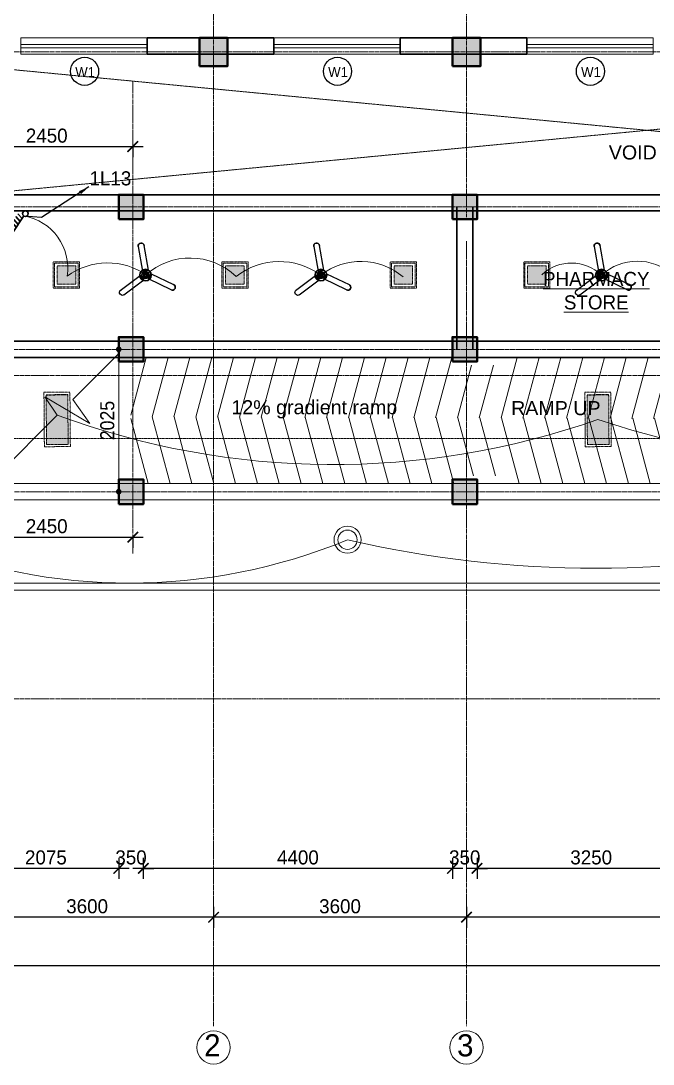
# Model space of a CAD drawing. Header units: inches. Extents: x -3071 to 2534411, y -17796 to 388172.
# Drawn here: x 1611608 to 1620608, y 346952 to 361791 of the extents above; entities that cross this region are included whole.
import ezdxf
from ezdxf.enums import TextEntityAlignment as Align

# ---------------------------------------------------------------- set-up
doc = ezdxf.new("R2010")
doc.units = ezdxf.units.IN
doc.header["$MEASUREMENT"] = 0
for name, pattern in [('ACAD_ISO08W100', [36, 24, -3, 6, -3]), ('CENTER', [2, 1.25, -0.25, 0.25, -0.25]), ('DASHDOT2', [12.7, 6.35, -3.175, 0, -3.175])]:
    doc.linetypes.add(name, pattern=pattern)
for name, color, linetype, lineweight in [('001-Archi-Opening Tags', 14, 'Continuous', 25), ('001-Archi-Text', 180, 'Continuous', 18), ('1 LIGHT N SWITCH', 3, 'Continuous', 25), ('A .4 col', 5, 'Continuous', 40), ('A 0.05 hatch', 252, 'Continuous', 5), ('A 0.13 dw', 3, 'Continuous', 13), ('A 0.13 IND DIM', 240, 'Continuous', 13), ('A 0.13parapet partition', 230, 'Continuous', 13), ('A 0.18 steps', 6, 'Continuous', 18), ('cen', 50, 'ACAD_ISO08W100', 5), ('conduit Light & fan City', 30, 'Continuous', 5), ('Grid Tag', 6, 'Continuous', 20), ('p1 walls stone outline', 4, 'Continuous', 30), ('section', 6, 'DASHDOT2', 20), ('Switches', 173, 'Continuous', 15), ('text', 7, 'Continuous', 25)]:
    doc.layers.add(name, color=color, linetype=linetype, lineweight=lineweight)
for name, color, linetype in [('1 x 4 recessed', 80, 'CENTER'), ('2 x 11 recessed', 60, 'CENTER'), ('emergencylight', 1, 'Continuous'), ('Wires', 1, 'Continuous')]:
    doc.layers.add(name, color=color, linetype=linetype)
doc.styles.add('AERIAL', font='arial.ttf', dxfattribs={"height": 10})
doc.styles.add('Archi 100', font='GOTHIC.TTF', dxfattribs={"height": 200})
doc.styles.add('ARIAL', font='arial.ttf', dxfattribs={"width": 0.9})
doc.styles.add('CG', font='GOTHIC.TTF', dxfattribs={"height": 40})
doc.styles.get("Standard").update_dxf_attribs({"font": 'GOTHIC.TTF'})
doc.dimstyles.new('Archi 100', dxfattribs={"dimtxt": 200, "dimasz": 150, "dimexe": 150, "dimexo": 300, "dimgap": 50, "dimtad": 1, "dimdec": 0, "dimrnd": 5, "dimzin": 0, "dimdsep": 46, "dimtxsty": 'Archi 100', "dimblk": 'ARCHTICK', "dimcen": 0.09, "dimdle": 150, "dimclrd": 256, "dimclre": 256, "dimclrt": 256, "dimadec": 0, "dimazin": 0, "dimtfac": 1, "dimtdec": 0, "dimtix": 1, "dimtofl": 0, "dimtmove": 0, "dimatfit": 3, "dimfxl": 150, "dimfxlon": 1, "dimtolj": 1, "dimtzin": 0, "dimlwd": -1, "dimlwe": -1, "dimarcsym": 0})
doc.dimstyles.new('el to el 200', dxfattribs={"dimtxt": 200, "dimasz": 80, "dimexe": 150, "dimexo": 150, "dimgap": 60, "dimtad": 1, "dimdec": 1, "dimlfac": -1, "dimrnd": 1, "dimdsep": 46, "dimtxsty": 'ARIAL', "dimblk": 'DOT', "dimcen": 1, "dimdle": 25, "dimse1": 1, "dimse2": 1, "dimclrd": 256, "dimclre": 256, "dimclrt": 256, "dimadec": 0, "dimazin": 0, "dimtfac": 1, "dimtdec": 1, "dimtix": 1, "dimtmove": 1, "dimatfit": 0, "dimfxl": 400, "dimfxlon": 1, "dimlwd": 9, "dimlwe": 9, "dimarcsym": 0})

# ---------------------------------------------------------------- blocks, each defined once
blk = doc.blocks.new('_Dot')
at = {"color": 0, "linetype": 'ByBlock', "lineweight": -2}
blk.add_line((-0.5, 0), (-1, 0), dxfattribs=at)
at = {"color": 0, "linetype": 'ByBlock', "const_width": 0.5}
blk.add_lwpolyline([(-0.25, 0, 1), (0.25, 0, 1)], format="xyb", close=True, dxfattribs=at)
blk = doc.blocks.new('*D702')
at = {"layer": 'Defpoints', "lineweight": 9, "ltscale": 20, "transparency": 16777216}
blk.add_line((1613001, 355174), (1613001, 357039), dxfattribs=at)
at = {"layer": 'Defpoints', "color": 0, "ltscale": 20, "transparency": 16777216}
for p in [(1613001, 357119), (1613176, 357119), (1613176, 355094)]:
    blk.add_point(p, dxfattribs=at)
at = {"layer": 'Defpoints', "lineweight": 9, "ltscale": 20, "transparency": 16777216, "xscale": 80, "yscale": 80, "zscale": 80}
for p, rotation in [((1613001, 357119), 89.9999999999999), ((1613001, 355094), 269.9999999999999)]:
    blk.add_blockref('_Dot', p, dxfattribs=dict(at, rotation=rotation))
at = {"layer": 'Defpoints', "ltscale": 20, "transparency": 16777216, "insert": (1612839, 356106), "char_height": 200, "attachment_point": 5, "rotation": 90, "style": 'ARIAL'}
blk.add_mtext('2025', dxfattribs=at)
blk = doc.blocks.new('grid')
at = {"layer": 'Grid Tag', "linetype": 'Continuous', "ltscale": 30}
blk.add_circle((51, 48), 264, dxfattribs=at)
blk.add_attdef('GRID', (-143, -93), '', height=200)
blk = doc.blocks.new('W2')
at = {"layer": 'A 0.13 dw'}
for points in [[(143910, 195589), (143910, 195359), (142110, 195359), (142110, 195589)], [(142110, 195446), (143910, 195446), (143910, 195496), (142110, 195496)]]:
    blk.add_lwpolyline(points, close=True, dxfattribs=at)
blk = doc.blocks.new('window tag')
blk.add_circle((0, 0), 200)
at = {"style": 'Archi 100', "flags": 1}
for tag, p in [('WIDTH', (15, 174.5)), ('HEIGHT', (-4.5, -348.5))]:
    blk.add_attdef(tag, p, '', height=200, dxfattribs=at)
at = {"style": 'Archi 100'}
blk.add_attdef('SYMBOL', text='', height=200, dxfattribs=at).set_placement((8, -10.5), align=Align.MIDDLE_CENTER)
blk = doc.blocks.new('_ArchTick')
at = {"color": 0, "linetype": 'ByBlock', "const_width": 0.15}
blk.add_lwpolyline([(-0.5, -0.5), (0.5, 0.5)], dxfattribs=at)
blk = doc.blocks.new('*D904')
at = {"transparency": 16777216}
for p, q in [((1618101, 349886), (1618101, 349586)), ((1621351, 349886), (1621351, 349586)), ((1621501, 349736), (1617951, 349736))]:
    blk.add_line(p, q, dxfattribs=at)
at = {"layer": 'Defpoints', "color": 0, "transparency": 16777216}
for p in [(1618101, 354919), (1621351, 354919), (1618101, 349736)]:
    blk.add_point(p, dxfattribs=at)
at = {"transparency": 16777216, "xscale": 150, "yscale": 150, "zscale": 150, "rotation": 180}
blk.add_blockref('_ArchTick', (1618101, 349736), dxfattribs=at)
at = {"transparency": 16777216, "xscale": 150, "yscale": 150, "zscale": 150}
blk.add_blockref('_ArchTick', (1621351, 349736), dxfattribs=at)
at = {"transparency": 16777216, "insert": (1619726, 349891), "char_height": 200, "attachment_point": 5, "style": 'Archi 100'}
blk.add_mtext('\\A1;3250', dxfattribs=at)
blk = doc.blocks.new('*D905')
at = {"transparency": 16777216}
for p, q in [((1617751, 349886), (1617751, 349586)), ((1618101, 349886), (1618101, 349586)), ((1617751, 349736), (1617601, 349736)), ((1618101, 349736), (1618251, 349736))]:
    blk.add_line(p, q, dxfattribs=at)
at = {"layer": 'Defpoints', "color": 0, "transparency": 16777216}
for p in [(1617751, 354919), (1618101, 354919), (1617751, 349736)]:
    blk.add_point(p, dxfattribs=at)
at = {"transparency": 16777216, "xscale": 150, "yscale": 150, "zscale": 150}
blk.add_blockref('_ArchTick', (1617751, 349736), dxfattribs=at)
at = {"transparency": 16777216, "xscale": 150, "yscale": 150, "zscale": 150, "rotation": 180}
blk.add_blockref('_ArchTick', (1618101, 349736), dxfattribs=at)
at = {"transparency": 16777216, "insert": (1617926, 349891), "char_height": 200, "attachment_point": 5, "style": 'Archi 100'}
blk.add_mtext('\\A1;350', dxfattribs=at)
blk = doc.blocks.new('*D906')
at = {"transparency": 16777216}
for p, q in [((1613351, 349886), (1613351, 349586)), ((1617751, 349886), (1617751, 349586)), ((1617901, 349736), (1613201, 349736))]:
    blk.add_line(p, q, dxfattribs=at)
at = {"layer": 'Defpoints', "color": 0, "transparency": 16777216}
for p in [(1613351, 354919), (1617751, 354919), (1613351, 349736)]:
    blk.add_point(p, dxfattribs=at)
at = {"transparency": 16777216, "xscale": 150, "yscale": 150, "zscale": 150, "rotation": 180}
blk.add_blockref('_ArchTick', (1613351, 349736), dxfattribs=at)
at = {"transparency": 16777216, "xscale": 150, "yscale": 150, "zscale": 150}
blk.add_blockref('_ArchTick', (1617751, 349736), dxfattribs=at)
at = {"transparency": 16777216, "insert": (1615551, 349891), "char_height": 200, "attachment_point": 5, "style": 'Archi 100'}
blk.add_mtext('\\A1;4400', dxfattribs=at)
blk = doc.blocks.new('*D907')
at = {"transparency": 16777216}
for p, q in [((1613001, 349886), (1613001, 349586)), ((1613351, 349886), (1613351, 349586)), ((1613001, 349736), (1612851, 349736)), ((1613351, 349736), (1613501, 349736))]:
    blk.add_line(p, q, dxfattribs=at)
at = {"layer": 'Defpoints', "color": 0, "transparency": 16777216}
for p in [(1613001, 354919), (1613351, 354919), (1613001, 349736)]:
    blk.add_point(p, dxfattribs=at)
at = {"transparency": 16777216, "xscale": 150, "yscale": 150, "zscale": 150}
blk.add_blockref('_ArchTick', (1613001, 349736), dxfattribs=at)
at = {"transparency": 16777216, "xscale": 150, "yscale": 150, "zscale": 150, "rotation": 180}
blk.add_blockref('_ArchTick', (1613351, 349736), dxfattribs=at)
at = {"transparency": 16777216, "insert": (1613176, 349891), "char_height": 200, "attachment_point": 5, "style": 'Archi 100'}
blk.add_mtext('\\A1;350', dxfattribs=at)
blk = doc.blocks.new('*D908')
at = {"transparency": 16777216}
for p, q in [((1610926, 349886), (1610926, 349586)), ((1613001, 349886), (1613001, 349586)), ((1613151, 349736), (1610776, 349736))]:
    blk.add_line(p, q, dxfattribs=at)
at = {"layer": 'Defpoints', "color": 0, "transparency": 16777216}
for p in [(1610926, 354894), (1613001, 354919), (1610926, 349736)]:
    blk.add_point(p, dxfattribs=at)
at = {"transparency": 16777216, "xscale": 150, "yscale": 150, "zscale": 150, "rotation": 180}
blk.add_blockref('_ArchTick', (1610926, 349736), dxfattribs=at)
at = {"transparency": 16777216, "xscale": 150, "yscale": 150, "zscale": 150}
blk.add_blockref('_ArchTick', (1613001, 349736), dxfattribs=at)
at = {"transparency": 16777216, "insert": (1611964, 349891), "char_height": 200, "attachment_point": 5, "style": 'Archi 100'}
blk.add_mtext('\\A1;2075', dxfattribs=at)
blk = doc.blocks.new('*D918')
at = {"transparency": 16777216}
for p, q in [((1617951, 349191), (1617951, 348891)), ((1625151, 349191), (1625151, 348891)), ((1625301, 349041), (1617801, 349041))]:
    blk.add_line(p, q, dxfattribs=at)
at = {"layer": 'Defpoints', "color": 0, "transparency": 16777216}
for p in [(1617951, 355094), (1625151, 355094), (1617951, 349041)]:
    blk.add_point(p, dxfattribs=at)
at = {"transparency": 16777216, "xscale": 150, "yscale": 150, "zscale": 150, "rotation": 180}
blk.add_blockref('_ArchTick', (1617951, 349041), dxfattribs=at)
at = {"transparency": 16777216, "xscale": 150, "yscale": 150, "zscale": 150}
blk.add_blockref('_ArchTick', (1625151, 349041), dxfattribs=at)
at = {"transparency": 16777216, "insert": (1621551, 349196), "char_height": 200, "attachment_point": 5, "style": 'Archi 100'}
blk.add_mtext('\\A1;7200', dxfattribs=at)
blk = doc.blocks.new('*D919')
at = {"transparency": 16777216}
for p, q in [((1614351, 349191), (1614351, 348891)), ((1617951, 349191), (1617951, 348891)), ((1618101, 349041), (1614201, 349041))]:
    blk.add_line(p, q, dxfattribs=at)
at = {"layer": 'Defpoints', "color": 0, "transparency": 16777216}
for p in [(1614351, 355094), (1617951, 355094), (1614351, 349041)]:
    blk.add_point(p, dxfattribs=at)
at = {"transparency": 16777216, "xscale": 150, "yscale": 150, "zscale": 150, "rotation": 180}
blk.add_blockref('_ArchTick', (1614351, 349041), dxfattribs=at)
at = {"transparency": 16777216, "xscale": 150, "yscale": 150, "zscale": 150}
blk.add_blockref('_ArchTick', (1617951, 349041), dxfattribs=at)
at = {"transparency": 16777216, "insert": (1616151, 349196), "char_height": 200, "attachment_point": 5, "style": 'Archi 100'}
blk.add_mtext('\\A1;3600', dxfattribs=at)
blk = doc.blocks.new('*D920')
at = {"transparency": 16777216}
for p, q in [((1610751, 349191), (1610751, 348891)), ((1614351, 349191), (1614351, 348891)), ((1614501, 349041), (1610601, 349041))]:
    blk.add_line(p, q, dxfattribs=at)
at = {"layer": 'Defpoints', "color": 0, "transparency": 16777216}
for p in [(1610751, 355094), (1614351, 355094), (1610751, 349041)]:
    blk.add_point(p, dxfattribs=at)
at = {"transparency": 16777216, "xscale": 150, "yscale": 150, "zscale": 150, "rotation": 180}
blk.add_blockref('_ArchTick', (1610751, 349041), dxfattribs=at)
at = {"transparency": 16777216, "xscale": 150, "yscale": 150, "zscale": 150}
blk.add_blockref('_ArchTick', (1614351, 349041), dxfattribs=at)
at = {"transparency": 16777216, "insert": (1612551, 349196), "char_height": 200, "attachment_point": 5, "style": 'Archi 100'}
blk.add_mtext('\\A1;3600', dxfattribs=at)
blk = doc.blocks.new('*D921')
at = {"transparency": 16777216}
for p, q in [((1610536, 348504), (1610536, 348204)), ((1649601, 348504), (1649601, 348204)), ((1610386, 348354), (1649751, 348354))]:
    blk.add_line(p, q, dxfattribs=at)
at = {"layer": 'Defpoints', "color": 0, "transparency": 16777216}
for p in [(1610536, 354894), (1649601, 351949), (1649601, 348354)]:
    blk.add_point(p, dxfattribs=at)
at = {"transparency": 16777216, "xscale": 150, "yscale": 150, "zscale": 150, "rotation": 180}
blk.add_blockref('_ArchTick', (1610536, 348354), dxfattribs=at)
at = {"transparency": 16777216, "xscale": 150, "yscale": 150, "zscale": 150}
blk.add_blockref('_ArchTick', (1649601, 348354), dxfattribs=at)
at = {"transparency": 16777216, "insert": (1630069, 348510), "char_height": 200, "attachment_point": 5, "style": 'Archi 100'}
blk.add_mtext('\\A1;39065', dxfattribs=at)
blk = doc.blocks.new('*D1253')
at = {"transparency": 16777216}
for p, q in [((1610601, 354447), (1613351, 354447)), ((1610751, 354447), (1610751, 354297)), ((1613201, 354447), (1613201, 354297))]:
    blk.add_line(p, q, dxfattribs=at)
at = {"layer": 'Defpoints', "color": 0, "transparency": 16777216}
for p in [(1610751, 354458), (1613201, 354458), (1613201, 354447)]:
    blk.add_point(p, dxfattribs=at)
at = {"transparency": 16777216, "xscale": 150, "yscale": 150, "zscale": 150, "rotation": 180}
blk.add_blockref('_ArchTick', (1610751, 354447), dxfattribs=at)
at = {"transparency": 16777216, "xscale": 150, "yscale": 150, "zscale": 150}
blk.add_blockref('_ArchTick', (1613201, 354447), dxfattribs=at)
at = {"transparency": 16777216, "insert": (1611976, 354602), "char_height": 200, "attachment_point": 5, "style": 'Archi 100'}
blk.add_mtext('\\A1;2450', dxfattribs=at)
blk = doc.blocks.new('*D1254')
at = {"transparency": 16777216}
for p, q in [((1610601, 360002), (1613351, 360002)), ((1610751, 360002), (1610751, 359852)), ((1613201, 360002), (1613201, 359852))]:
    blk.add_line(p, q, dxfattribs=at)
at = {"layer": 'Defpoints', "color": 0, "transparency": 16777216}
for p in [(1610751, 360036), (1613201, 360036), (1613201, 360002)]:
    blk.add_point(p, dxfattribs=at)
at = {"transparency": 16777216, "xscale": 150, "yscale": 150, "zscale": 150, "rotation": 180}
blk.add_blockref('_ArchTick', (1610751, 360002), dxfattribs=at)
at = {"transparency": 16777216, "xscale": 150, "yscale": 150, "zscale": 150}
blk.add_blockref('_ArchTick', (1613201, 360002), dxfattribs=at)
at = {"transparency": 16777216, "insert": (1611976, 360157), "char_height": 200, "attachment_point": 5, "style": 'Archi 100'}
blk.add_mtext('\\A1;2450', dxfattribs=at)
blk = doc.blocks.new('1by1 15w')
at = {"layer": '2 x 11 recessed', "lineweight": 0, "true_color": 0xffffff}
h = blk.add_hatch(dxfattribs=at)
h.set_pattern_fill('DOTS', scale=7.6)
h.set_pattern_definition([(0, (-24150.00014, -28906.40267), (0.2375, 0.475), [0, -0.475])])
h.paths.add_polyline_path([(111699, 133932), (111912, 133932), (111912, 133720), (111699, 133720)])
at = {"layer": '2 x 11 recessed', "lineweight": 0}
for points in [[(111654, 133978), (111958, 133978), (111958, 133674), (111654, 133674)], [(111669, 133963), (111942, 133963), (111942, 133689), (111669, 133689)], [(111699, 133932), (111912, 133932), (111912, 133720), (111699, 133720)]]:
    blk.add_lwpolyline(points, close=True, dxfattribs=at)
blk = doc.blocks.new('2 ft panel')
at = {"layer": '1 x 4 recessed', "lineweight": 0}
h = blk.add_hatch(dxfattribs=at)
h.set_pattern_fill('AR-SAND', color=256, scale=6.25)
h.set_pattern_definition([(37.5, (-417982.219, 97562.351), (-0.39370849, 12.04264856), [0, -9.5, 0, -10.625, 0, -10.15625]), (7.5, (-417982.219, 97562.351), (11.0611044, 17.6384129), [0, -5.125, 0, -8.5625, 0, -3.28125]), (327.5, (-417989.906, 97562.351), (19.46338664, 0.03536908), [0, -3.125, 0, -11.25, 0, -14.6875]), (317.5, (-417989.906, 97562.351), (18.7882913, 5.4854723), [0, -1.5625, 0, -7.375, 0, -8.4375])])
h.paths.add_polyline_path([(287, -125), (287, 125), (-288, 125), (-288, -125)])
at = {"layer": '1 x 4 recessed'}
blk.add_line((287, 125), (287, -125), dxfattribs=at)
at = {"layer": '1 x 4 recessed', "lineweight": 0}
for points in [[(316, -150), (-313, -150), (-313, 150), (316, 150)], [(287, -125), (-288, -125), (-288, 125), (287, 125)], [(316, 150), (316, -150)]]:
    blk.add_lwpolyline(points, dxfattribs=at)
blk = doc.blocks.new('emergency')
at = {"layer": 'conduit Light & fan City'}
for radius in [128, 91.5]:
    blk.add_circle((0, 0), radius, dxfattribs=at)
blk = doc.blocks.new('CEILING FAN')
at = {"color": 3, "extrusion": (0.984895, 0.173153, 0)}
for p, q in [((106653.1, -145939.7, -77.9), (106653.1, -145939.7, -75.8)), ((106673, -146053.1, -77.9), (106673, -146053.1, -75.8))]:
    blk.add_line(p, q, dxfattribs=at)
at = {"color": 3, "extrusion": (0, 0, -1)}
for p, q in [((106673, -146053.1, -77.9), (106653.1, -145939.7, -77.9)), ((106543.3, -146147, -77.9), (106635.2, -146077.5, -77.9)), ((106635.2, -146077.5, -77.9), (106651.6, -146099.2, -77.9)), ((106646.3, -146057.8, -77.9), (106673, -146053.1, -77.9)), ((106673.6, -146093.9, -77.9), (106685.4, -146069.5, -77.9)), ((106651.6, -146099.2, -77.9), (106559.7, -146168.6, -77.9)), ((106777.3, -146144.1, -77.9), (106673.6, -146093.9, -77.9))]:
    blk.add_line(p, q, dxfattribs=at)
at = {"color": 3}
for p, q in [((106653.1, -145939.7, -77.9), (106653.1, -145939.7, -75.8)), ((106626.4, -145944.4, -77.9), (106626.4, -145944.4, -75.8)), ((106543.3, -146147, -75.8), (106635.2, -146077.5, -75.8)), ((106635.2, -146077.5, -75.8), (106651.6, -146099.2, -75.8)), ((106673, -146053.1, -75.8), (106646.3, -146057.8, -75.8)), ((106673.6, -146093.9, -75.8), (106685.4, -146069.5, -75.8)), ((106651.6, -146099.2, -75.8), (106559.7, -146168.6, -75.8)), ((106777.3, -146144.1, -75.8), (106673.6, -146093.9, -75.8)), ((106789.1, -146119.7, -77.9), (106789.1, -146119.7, -75.8))]:
    blk.add_line(p, q, dxfattribs=at)
at = {"color": 3, "extrusion": (-0.984895, -0.173153, 0)}
for p, q in [((106626.4, -145944.4, -77.9), (106626.4, -145944.4, -75.8)), ((106626.4, -145944.4, -77.9), (106646.3, -146057.8, -77.9)), ((106646.3, -146057.8, -77.9), (106646.3, -146057.8, -75.8))]:
    blk.add_line(p, q, dxfattribs=at)
at = {"color": 3, "extrusion": (-0.602909, 0.79781, 0)}
for p, q in [((106543.3, -146147, -75.8), (106635.2, -146077.5, -75.8)), ((106543.3, -146147, -77.9), (106635.2, -146077.5, -77.9)), ((106635.2, -146077.5, -77.9), (106635.2, -146077.5, -75.8))]:
    blk.add_line(p, q, dxfattribs=at)
at = {"color": 3, "extrusion": (0.79781, 0.602909, 0)}
for p, q in [((106635.2, -146077.5, -75.8), (106651.6, -146099.2, -75.8)), ((106635.2, -146077.5, -77.9), (106635.2, -146077.5, -75.8)), ((106635.2, -146077.5, -77.9), (106651.6, -146099.2, -77.9)), ((106651.6, -146099.2, -77.9), (106651.6, -146099.2, -75.8))]:
    blk.add_line(p, q, dxfattribs=at)
at = {"color": 3, "extrusion": (0.173153, -0.984895, 0)}
for p, q in [((106673, -146053.1, -75.8), (106646.3, -146057.8, -75.8)), ((106646.3, -146057.8, -77.9), (106673, -146053.1, -77.9)), ((106646.3, -146057.8, -77.9), (106646.3, -146057.8, -75.8)), ((106673, -146053.1, -77.9), (106673, -146053.1, -75.8))]:
    blk.add_line(p, q, dxfattribs=at)
at = {"color": 3, "extrusion": (-0.900152, 0.435576, 0)}
for p, q in [((106673.6, -146093.9, -75.8), (106685.4, -146069.5, -75.8)), ((106673.6, -146093.9, -77.9), (106685.4, -146069.5, -77.9)), ((106685.4, -146069.5, -77.9), (106685.4, -146069.5, -75.8)), ((106673.6, -146093.9, -77.9), (106673.6, -146093.9, -75.8))]:
    blk.add_line(p, q, dxfattribs=at)
at = {"color": 3, "extrusion": (0.435576, 0.900152, 0)}
for p, q in [((106685.4, -146069.5, -77.9), (106685.4, -146069.5, -75.8)), ((106685.4, -146069.5, -77.9), (106789.1, -146119.7, -77.9)), ((106789.1, -146119.7, -77.9), (106789.1, -146119.7, -75.8))]:
    blk.add_line(p, q, dxfattribs=at)
at = {"color": 3, "extrusion": (0.602909, -0.79781, 0)}
for p, q in [((106651.6, -146099.2, -75.8), (106559.7, -146168.6, -75.8)), ((106651.6, -146099.2, -77.9), (106559.7, -146168.6, -77.9)), ((106651.6, -146099.2, -77.9), (106651.6, -146099.2, -75.8)), ((106561.9, -146166.6, -2.2), (106561.9, -146166.6, -0.2))]:
    blk.add_line(p, q, dxfattribs=at)
at = {"color": 3, "extrusion": (-0.435576, -0.900152, 0)}
for p, q in [((106777.3, -146144.1, -75.8), (106673.6, -146093.9, -75.8)), ((106673.6, -146093.9, -77.9), (106673.6, -146093.9, -75.8)), ((106777.3, -146144.1, -77.9), (106673.6, -146093.9, -77.9))]:
    blk.add_line(p, q, dxfattribs=at)
at = {"color": 3}
for centre, radius in [((106659.6, -146076.1, -70.9), 26.7), ((106659.6, -146076.1, -81.1), 26.7), ((106659.6, -146076.1, 0.2), 6.78)]:
    blk.add_circle(centre, radius, dxfattribs=at)
at = {"color": 3, "extrusion": (0, 0, -1)}
for centre, radius in [((-106659.6, -146076.1, 81.1), 26.7), ((-106659.6, -146076.1, 70.9), 26.7), ((-106659.6, -146076.1, 81.1), 6.78), ((-106659.6, -146076.1, 81.1), 6.78)]:
    blk.add_circle(centre, radius, dxfattribs=at)
at = {"color": 3, "extrusion": (-0.024462, -1e-16, 0.999701)}
for centre, radius in [((146075.5, 106627.9, -2592.9), 16.3), ((146075.2, 106627.9, -2592.9), 14.5), ((146075.2, 106627.9, -2592.9), 14.5), ((146075.5, 106627.9, -2614.6), 8.13)]:
    blk.add_circle(centre, radius, dxfattribs=at)
at = {"color": 3, "extrusion": (0.024462, 1e-16, -0.999701)}
for centre, radius in [((-146075.5, 106627.9, 2592.9), 16.3), ((-146075.7, 106627.9, 2609.1), 10.2), ((-146075.3, 106627.9, 2609.1), 9.08), ((-146075.2, 106627.9, 2614.6), 7.26)]:
    blk.add_circle(centre, radius, dxfattribs=at)
at = {"color": 3, "extrusion": (0.024462, 0, -0.999701)}
blk.add_circle((-146075.3, 106627.9, 2609.1), 6.78, dxfattribs=at)
at = {"color": 3, "extrusion": (0, 0, -1)}
for centre, start, end in [((-106639.7, -145942, 77.9), 350.0288, 170.0288), ((-106639.7, -145942, 75.8), 350.0288, 170.0288), ((-106783.2, -146131.9, 75.8), 115.822, 295.822), ((-106783.2, -146131.9, 77.9), 115.822, 295.822), ((-106783.2, -146131.9, 77.9), 115.822, 295.822), ((-106553.7, -146155.7, 2.2), 232.9215, 52.9215)]:
    blk.add_arc(centre, 13.6, start, end, dxfattribs=at)
at = {"color": 3}
for centre, start, end in [((106639.7, -145942, -75.8), 9.9712, 189.9712), ((106639.7, -145942, -77.9), 9.9712, 189.9712), ((106783.2, -146131.9, -75.8), 244.178, 64.178)]:
    blk.add_arc(centre, 13.6, start, end, dxfattribs=at)
blk = doc.blocks.new('6gang switch')
at = {"layer": 'Switches', "lineweight": 30}
for p, q in [((1.74, 2.08), (6.46, 9.17)), ((6.46, 9.17), (8.21, 7.17)), ((3.32, 4.29), (5.08, 2.28)), ((4.07, 5.54), (5.83, 3.54)), ((4.95, 6.67), (6.71, 4.66)), ((5.7, 7.92), (7.46, 5.92)), ((2.44, 3.16), (4.2, 1.16))]:
    blk.add_line(p, q, dxfattribs=at)
blk.add_circle((1.13, 1.13), 1.13, dxfattribs=at)

msp = doc.modelspace()

# ---------------------------------------------------------------- hatches: boundary and pattern name
at = {"layer": 'A .4 col', "linetype": 'Continuous'}
h = msp.add_hatch(color=256, dxfattribs=at)
h.dxf.hatch_style = 1
h.paths.add_polyline_path([(1614151.17, 361148.63), (1614551.17, 361148.63), (1614551.17, 361548.63), (1614151.17, 361548.63)])
h = msp.add_hatch(color=256, dxfattribs=at)
h.dxf.hatch_style = 1
h.paths.add_polyline_path([(1617751.17, 361148.63), (1618151.17, 361148.63), (1618151.17, 361548.63), (1617751.17, 361548.63)])
h = msp.add_hatch(color=256, dxfattribs=at)
h.dxf.hatch_style = 1
h.paths.add_polyline_path([(1613001.31, 358968.63), (1613351.31, 358968.63), (1613351.31, 359318.63), (1613001.31, 359318.63)])
h = msp.add_hatch(color=256, dxfattribs=at)
h.dxf.hatch_style = 1
h.paths.add_polyline_path([(1617751.32, 358968.63), (1618101.32, 358968.63), (1618101.32, 359318.63), (1617751.32, 359318.63)])
h = msp.add_hatch(color=256, dxfattribs=at)
h.dxf.hatch_style = 1
h.paths.add_polyline_path([(1613001.31, 356943.63), (1613351.31, 356943.63), (1613351.31, 357293.63), (1613001.31, 357293.63)])
h = msp.add_hatch(color=256, dxfattribs=at)
h.dxf.hatch_style = 1
h.paths.add_polyline_path([(1617751.32, 356943.63), (1618101.32, 356943.63), (1618101.32, 357293.63), (1617751.32, 357293.63)])
h = msp.add_hatch(color=256, dxfattribs=at)
h.dxf.hatch_style = 1
h.paths.add_polyline_path([(1613001.31, 354918.63), (1613351.31, 354918.63), (1613351.31, 355268.63), (1613001.31, 355268.63)])
h = msp.add_hatch(color=256, dxfattribs=at)
h.dxf.hatch_style = 1
h.paths.add_polyline_path([(1617751.32, 354918.63), (1618101.32, 354918.63), (1618101.32, 355268.63), (1617751.32, 355268.63)])
at = {"layer": 'A 0.05 hatch'}
h = msp.add_hatch(dxfattribs=at)
h.set_pattern_fill('_USER', color=256, scale=300, angle=285, style=0, pattern_type=0)
h.set_pattern_definition([(75, (1613158.47, 356128.64), (289.778, -77.6457), [])])
h.paths.add_polyline_path([(1618151.32, 357003.36), (1618151.32, 356893.64), (1617926.32, 356893.64), (1617926.32, 357003.37), (1613173.47, 357003.64), (1613173.47, 356158.64), (1630478.48, 356106.14), (1630478.48, 357002.66), (1618483.48, 357003.34), (1618483.48, 356893.64), (1618258.48, 356893.64), (1618258.48, 357003.35)])
h = msp.add_hatch(dxfattribs=at)
h.set_pattern_fill('_USER', color=256, scale=300, angle=285, style=0, pattern_type=0)
h.set_pattern_definition([(285, (1613158.47, 356191.4), (289.778, 77.6457), [])])
h.paths.add_polyline_path([(1625178.48, 355318.64), (1625628.48, 355318.64), (1625628.48, 355208.64), (1630478.48, 355208.64), (1630478.48, 356106.14), (1613173.47, 356161.4), (1613173.47, 355208.64), (1617978.48, 355208.64), (1617978.48, 355318.64), (1618428.48, 355318.64), (1618428.48, 355208.64), (1625178.48, 355208.64)])

# ---------------------------------------------------------------- linework, layer by layer
at = {"layer": 'A .4 col', "linetype": 'Continuous'}
for points in [[(1614151.17, 361148.63), (1614551.17, 361148.63), (1614551.17, 361548.63), (1614151.17, 361548.63)], [(1617751.17, 361148.63), (1618151.17, 361148.63), (1618151.17, 361548.63), (1617751.17, 361548.63)], [(1613001.31, 358968.63), (1613351.31, 358968.63), (1613351.31, 359318.63), (1613001.31, 359318.63)], [(1617751.32, 358968.63), (1618101.32, 358968.63), (1618101.32, 359318.63), (1617751.32, 359318.63)], [(1613001.31, 356943.63), (1613351.31, 356943.63), (1613351.31, 357293.63), (1613001.31, 357293.63)], [(1617751.32, 356943.63), (1618101.32, 356943.63), (1618101.32, 357293.63), (1617751.32, 357293.63)], [(1613001.31, 354918.63), (1613351.31, 354918.63), (1613351.31, 355268.63), (1613001.31, 355268.63)], [(1617751.32, 354918.63), (1618101.32, 354918.63), (1618101.32, 355268.63), (1617751.32, 355268.63)]]:
    msp.add_lwpolyline(points, close=True, dxfattribs=at)
at = {"layer": 'A 0.13parapet partition'}
for p, q in [((1610841.32, 355208.64), (1630201.32, 355208.64)), ((1610926.32, 354978.64), (1630201.32, 354978.64)), ((1630126.17, 353793.64), (1610611.35, 353793.64)), ((1630101.32, 353693.64), (1609399.51, 353693.64))]:
    msp.add_line(p, q, dxfattribs=at)
at = {"layer": 'A 0.18 steps', "ltscale": 20}
for p, q in [((1612349.55, 356407.24), (1613001.31, 357059.01)), ((1612125.93, 356183.62), (1611950.17, 356442.09)), ((1611950.17, 356442.09), (1612590.27, 356066.12)), ((1612590.27, 356066.12), (1612349.55, 356407.24)), ((1611150.95, 355208.64), (1612125.93, 356183.62))]:
    msp.add_line(p, q, dxfattribs=at)
at = {"layer": 'cen', "ltscale": 2}
for p, q in [((1614351.17, 347493.99), (1614351.17, 372764.54)), ((1617951.17, 372579.01), (1617951.17, 358998.63)), ((1653916.17, 361348.63), (1606236.17, 361348.63)), ((1613201.16, 354213.8), (1613201.16, 360933.62)), ((1635004.09, 359143.63), (1609786.53, 359143.63)), ((1617951.17, 358658.63), (1617951.17, 347493.99)), ((1634976.32, 357118.64), (1609786.53, 357118.64)), ((1653916.17, 356748.63), (1606236.17, 356748.63)), ((1634981.32, 355093.64), (1609786.53, 355093.64)), ((1653916.17, 352148.63), (1606236.17, 352148.63))]:
    msp.add_line(p, q, dxfattribs=at)
at = {"layer": 'Defpoints'}
msp.add_arc((1615879.51, 358175.53, 17.41), 1.61, 233.741594, 83.712322, dxfattribs=at)
at = {"layer": 'p1 walls stone outline'}
for p, q in [((1613407.67, 361318.63), (1613407.67, 361548.63)), ((1613407.67, 361548.63), (1615207.79, 361548.63)), ((1615207.67, 361318.86), (1615207.67, 361548.63)), ((1617007.67, 361318.63), (1617007.67, 361548.63)), ((1617007.67, 361548.63), (1618807.79, 361548.63)), ((1618807.67, 361318.86), (1618807.67, 361548.63)), ((1615207.79, 361318.86), (1613407.67, 361318.86)), ((1614551.17, 361318.63), (1615207.79, 361318.63)), ((1617007.67, 361318.63), (1618807.79, 361318.63)), ((1610611.32, 359318.63), (1630451.32, 359318.63)), ((1617811.32, 359143.63), (1617811.32, 357118.64)), ((1618041.32, 359143.63), (1618041.32, 357118.64)), ((1610841.32, 359088.63), (1630451.32, 359088.63)), ((1617811.32, 358968.63), (1617811.32, 358968.63)), ((1618041.32, 358968.63), (1617811.32, 358968.63)), ((1618041.32, 358968.63), (1617811.32, 358968.63)), ((1618041.32, 358968.63), (1618041.32, 358968.63)), ((1610841.32, 357233.64), (1620201.31, 357233.64)), ((1618101.32, 357233.64), (1624951.32, 357233.64)), ((1610841.32, 357003.64), (1620201.31, 357003.64)), ((1618101.32, 357003.64), (1624951.32, 357003.64))]:
    msp.add_line(p, q, dxfattribs=at)
at = {"layer": 'section'}
for p, q in [((1630101.17, 361148.63), (1610929.08, 359318.63)), ((1610951.17, 361148.63), (1630101.32, 359318.63)), ((1653854.71, 355849.31), (1605366.89, 355849.31))]:
    msp.add_line(p, q, dxfattribs=at)
at = {"layer": 'Wires', "lineweight": 9}
for centre, radius, start, end in [((1611527.33, 358278.45), 748.03, 350.790765, 80.481648), ((1614016.25, 357470.98, 17.41), 946.92, 46.1677, 132.039543), ((1615288.59, 357369.86, 17.41), 997.54, 53.741594, 128.175006), ((1616448.91, 357440.63, 17.41), 928.4, 49.8175, 127.828965), ((1620382.27, 357617.23, 33.5), 755.87, 48.169826, 132.389827), ((1612840.53, 357379.33), 968.45, 54.549749, 126.408574), ((1619446.03, 357723.83, -17.41), 622.83, 46.704068, 132.84871), ((1616058.97, 366817.4), 11337.81, 249.702422, 289.375164), ((1623791.88, 367927.28), 12455.74, 251.406343, 288.558865), ((1613153.76, 361905.87), 8112.82, 247.506843, 292.493157), ((1619794.47, 369706.95), 15700.31, 256.980688, 283.019312)]:
    msp.add_arc(centre, radius, start, end, dxfattribs=at)

# ---------------------------------------------------------------- block references
ref = msp.add_blockref('grid', (1614304.94, 347145.93), dxfattribs=dict(xscale=0.8987445155798923, yscale=0.8987445155798923, zscale=0.8987445155798923))
ref.add_attrib('GRID', '2', (1614216.4, 347062.15), dxfattribs={"height": 314.56})
ref = msp.add_blockref('grid', (1617904.94, 347145.93), dxfattribs=dict(xscale=0.8987445155798923, yscale=0.8987445155798923, zscale=0.8987445155798923))
ref.add_attrib('GRID', '3', (1617816.4, 347062.15), dxfattribs={"height": 314.56})
at = {"layer": '001-Archi-Opening Tags'}
ref = msp.add_blockref('window tag', (1612514.74, 361073.21), dxfattribs=at)
ref.add_attrib('SYMBOL', 'W1', dxfattribs={"layer": '0', "height": 140, "style": 'CG'}).set_placement((1612522.74, 361062.71), align=Align.MIDDLE_CENTER)
ref = msp.add_blockref('window tag', (1616114.74, 361073.21), dxfattribs=at)
ref.add_attrib('SYMBOL', 'W1', dxfattribs={"layer": '0', "height": 140, "style": 'CG'}).set_placement((1616122.74, 361062.71), align=Align.MIDDLE_CENTER)
ref = msp.add_blockref('window tag', (1619714.74, 361073.21), dxfattribs=at)
ref.add_attrib('SYMBOL', 'W1', dxfattribs={"layer": '0', "height": 140, "style": 'CG'}).set_placement((1619722.74, 361062.71), align=Align.MIDDLE_CENTER)
at = {"layer": '1 LIGHT N SWITCH', "xscale": 3.090980253980554, "yscale": 3.090980253980554, "zscale": 3.090980253980554}
for p in [(1283699.38, 809692.62, 16.75), (1286195.78, 809692.62, 16.75), (1290189.24, 809692.62, 16.75)]:
    msp.add_blockref('CEILING FAN', p, dxfattribs=at)
at = {"layer": '1 x 4 recessed', "xscale": 1.232584708463633, "yscale": 1.232584708463633, "zscale": 1.232584708463633}
for p in [(1474446.96, 193224.27), (1476844.21, 193224.27), (1479241.47, 193224.27), (1481141.67, 193224.27)]:
    msp.add_blockref('1by1 15w', p, dxfattribs=at)
at = {"layer": '1 x 4 recessed', "xscale": 1.232584708463637, "yscale": 1.232584708463637, "zscale": 1.232584708463637, "rotation": 90.44801278280978}
for p in [(1612124.41, 356120.48), (1619823.09, 356120.48)]:
    msp.add_blockref('2 ft panel', p, dxfattribs=at)
at = {"layer": 'A 0.13 IND DIM'}
for p in [(1469497.52, 165960.03), (1473097.52, 165960.03), (1476697.52, 165960.03)]:
    msp.add_blockref('W2', p, dxfattribs=at)
at = {"layer": 'conduit Light & fan City', "xscale": 34.89373264493602, "yscale": 34.89373264493602, "zscale": 34.89373264493602, "rotation": 180}
msp.add_blockref('6gang switch', (1611711.64, 359088.63), dxfattribs=at)
at = {"layer": 'emergencylight', "xscale": 1.5, "yscale": 1.5, "zscale": 1.5}
msp.add_blockref('emergency', (1616257.51, 354410.23), dxfattribs=at)

# ---------------------------------------------------------------- texts
at = {"layer": '001-Archi-Text', "insert": (1619309.77, 358220.26), "char_height": 200, "attachment_point": 1, "style": 'Archi 100'}
msp.add_mtext_dynamic_manual_height_columns('\\pxqc;{\\LPHARMACY STORE}', width=976, gutter_width=1000, heights=[0], dxfattribs=at)
at = {"layer": 'text', "style": 'AERIAL'}
msp.add_text('RAMP UP', height=200, dxfattribs=at).set_placement((1618586.27, 356182.42))
at = {"layer": 'text', "char_height": 200, "width": 14192.8258, "attachment_point": 1, "style": 'AERIAL'}
for s, insert in [('VOID ', (1619976.39, 360019.14)), ('12% gradient ramp', (1614603.95, 356395.26))]:
    msp.add_mtext(s, dxfattribs=dict(at, insert=insert))
at = {"layer": 'Wires', "lineweight": 9, "insert": (1612584.44, 359650.85), "char_height": 200, "attachment_point": 1, "style": 'CG'}
msp.add_mtext_dynamic_manual_height_columns('1L13', width=291.9664, gutter_width=300, heights=[0], dxfattribs=at)

# ---------------------------------------------------------------- dimensions: what is measured, and where the dimension line sits
for base, p1, p2, picture, middle in [((1613201.16, 360002.01), (1610751.17, 360036.5), (1613201.16, 360036.5), '*D1254', (1611976.16, 360157.04)), ((1649601.17, 348354.49), (1610536.32, 354893.64), (1649601.17, 351948.63), '*D921', (1630068.74, 348509.52)), ((1613201.16, 354446.65), (1610751.17, 354458), (1613201.16, 354458), '*D1253', (1611976.16, 354601.68))]:
    dim = msp.add_linear_dim(base=base, p1=p1, p2=p2, dimstyle='Archi 100')
    dim.commit()
    dim.dimension.update_dxf_attribs({"geometry": picture, "text_midpoint": middle})
for base, p1, p2, picture, middle in [((1610751.17, 349041), (1614351.17, 355093.64), (1610751.17, 355093.64), '*D920', (1612551.17, 349196.03)), ((1614351.17, 349041), (1617951.17, 355093.64), (1614351.17, 355093.64), '*D919', (1616151.17, 349196.03)), ((1617951.17, 349041), (1625151.17, 355093.64), (1617951.17, 355093.64), '*D918', (1621551.17, 349196.03)), ((1610926.32, 349736.11), (1613001.31, 354918.63), (1610926.32, 354893.64), '*D908', (1611963.81, 349891.14)), ((1613001.31, 349736.11), (1613351.31, 354918.63), (1613001.31, 354918.63), '*D907', (1613176.31, 349891.14)), ((1613351.31, 349736.11), (1617751.32, 354918.63), (1613351.31, 354918.63), '*D906', (1615551.31, 349891.14)), ((1617751.32, 349736.11), (1618101.32, 354918.63), (1617751.32, 354918.63), '*D905', (1617926.32, 349891.14)), ((1618101.32, 349736.11), (1621351.32, 354918.63), (1618101.32, 354918.63), '*D904', (1619726.32, 349891.14))]:
    dim = msp.add_linear_dim(base=base, p1=p1, p2=p2, dimstyle='Archi 100', override={"dimtmove": 1})
    dim.commit()
    dim.dimension.update_dxf_attribs({"geometry": picture, "text_midpoint": middle})
at = {"layer": 'Defpoints', "ltscale": 20}
dim = msp.add_linear_dim(base=(1613001.31, 357118.64), p1=(1613176.31, 355093.64), p2=(1613176.31, 357118.64), angle=90, dimstyle='el to el 200', dxfattribs=at)
dim.commit()
dim.dimension.update_dxf_attribs({"geometry": '*D702', "text_midpoint": (1612839.2, 356106.14)})

# ---------------------------------------------------------------- leaders
at = {"layer": 'Defpoints'}
msp.add_leader([(1612575.94, 359428.76), (1611900.52, 358996.01), (1611647.39, 359010.72)], dimstyle='Archi 100', override={"dimgap": 50, "dimtad": 0}, dxfattribs=at)

doc.saveas('drawing.dxf')
